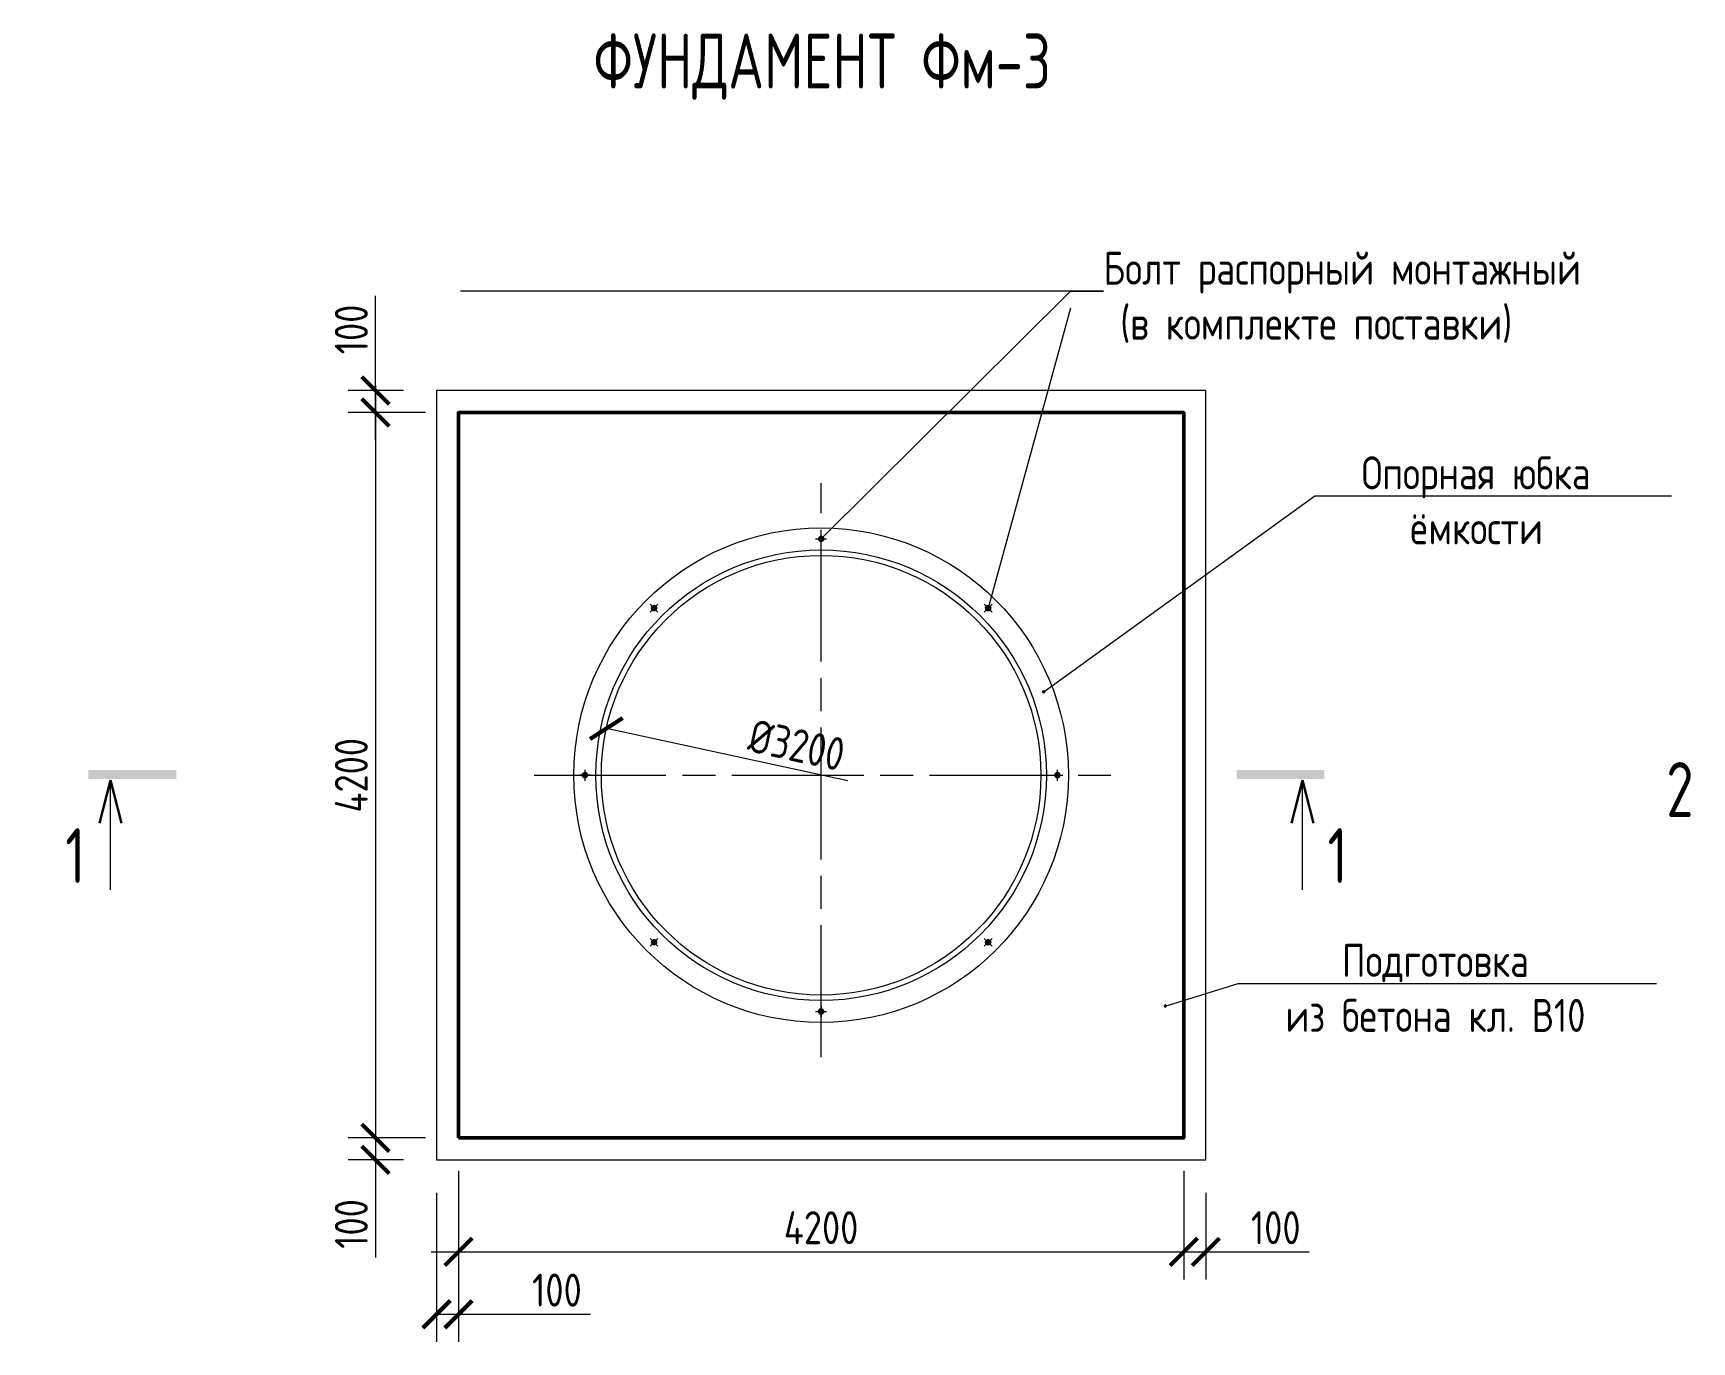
# Model space of a CAD drawing. Header units: millimetres. Extents: x -148017 to 581274, y 1637 to 41526.
# Drawn here: x 5227 to 20320, y 28897 to 40804 of the extents above; entities that cross this region are included whole.
import ezdxf
from ezdxf import colors
from ezdxf.entities.mleader import LeaderData, LeaderLine
from ezdxf.enums import TextEntityAlignment as Align
from ezdxf.lldxf.tags import DXFTag
from ezdxf.math import Vec2, Vec3

# ---------------------------------------------------------------- set-up
doc = ezdxf.new("R2010")
doc.units = ezdxf.units.MM
doc.linetypes.add('AM_ISO08W050', pattern=[18, 12, -1.5, 3, -1.5])
doc.styles.add('GOST 2.304', font='GOST_0.TTF')
tags = doc.linetypes.add('5-2', pattern=[3.5, 2.5, -1]).pattern_tags.tags
tags[6:7] = [DXFTag(74, 4), DXFTag(75, 0), DXFTag(340, '0'), DXFTag(46, 1.0), DXFTag(50, 0.0), DXFTag(44, 0.0), DXFTag(45, 0.0)]
tags[4:5] = [DXFTag(74, 4), DXFTag(75, 0), DXFTag(340, '0'), DXFTag(46, 1.0), DXFTag(50, 0.0), DXFTag(44, 0.0), DXFTag(45, 0.0)]
doc.dimstyles.new('м20', dxfattribs={"dimscale": 100, "dimtxt": 3, "dimasz": 2.5, "dimexe": 2.5, "dimexo": 3, "dimgap": 0.7, "dimtad": 1, "dimdec": 0, "dimlfac": 0.2, "dimtxsty": 'GOST 2.304', "dimblk": 'ARCHTICK', "dimcen": 2.5, "dimdle": 2.5, "dimclrd": 7, "dimclre": 7, "dimclrt": 256, "dimadec": 1, "dimazin": 0, "dimtfac": 1, "dimtdec": 0, "dimtmove": 0, "dimatfit": 3, "dimldrblk": 'NONE', "dimfxl": 1, "dimlwd": 20, "dimlwe": 20, "dimarcsym": 0})

# ---------------------------------------------------------------- blocks, each defined once
blk = doc.blocks.new('_ArchTick')
at = {"color": 0, "linetype": 'ByBlock', "const_width": 0.15}
blk.add_lwpolyline([(-0.5, -0.5), (0.5, 0.5)], dxfattribs=at)
blk = doc.blocks.new('*D54')
at = {"color": 7, "linetype": 'Continuous', "lineweight": 20, "transparency": 16777216}
for p, q in [((8342, 37552), (8342, 38414)), ((8597, 37552), (8092, 37552)), ((8342, 37102), (8342, 37552)), ((8797, 37352), (8092, 37352))]:
    blk.add_line(p, q, dxfattribs=at)
at = {"color": 7, "linetype": 'Continuous', "lineweight": 20, "transparency": 16777216, "xscale": 250, "yscale": 250, "zscale": 250}
for p, rotation in [((8342, 37552), 90), ((8342, 37352), 270)]:
    blk.add_blockref('_ArchTick', p, dxfattribs=dict(at, rotation=rotation))
at = {"linetype": 'Continuous', "lineweight": 20, "transparency": 16777216, "insert": (8122, 38108), "char_height": 300, "attachment_point": 5, "rotation": 90, "style": 'GOST 2.304'}
blk.add_mtext('100', dxfattribs=at)
blk = doc.blocks.new('_None')
blk = doc.blocks.new('*D55')
at = {"color": 7, "linetype": 'Continuous', "lineweight": 20, "transparency": 16777216}
for p, q in [((8797, 30752), (8092, 30752)), ((8342, 30752), (8342, 30302)), ((8597, 30552), (8092, 30552)), ((8342, 30552), (8342, 29663))]:
    blk.add_line(p, q, dxfattribs=at)
at = {"color": 7, "linetype": 'Continuous', "lineweight": 20, "transparency": 16777216, "xscale": 250, "yscale": 250, "zscale": 250}
for p, rotation in [((8342, 30752), 90), ((8342, 30552), 270)]:
    blk.add_blockref('_ArchTick', p, dxfattribs=dict(at, rotation=rotation))
at = {"color": 7, "linetype": 'Continuous', "lineweight": 20, "transparency": 16777216, "insert": (8122, 29969), "char_height": 300, "attachment_point": 5, "rotation": 90, "style": 'GOST 2.304'}
blk.add_mtext('100', dxfattribs=at)
blk = doc.blocks.new('*D56')
at = {"color": 7, "linetype": 'Continuous', "lineweight": 20, "transparency": 16777216}
for p, q in [((8342, 37602), (8342, 30502)), ((8797, 37352), (8092, 37352)), ((8797, 30752), (8092, 30752))]:
    blk.add_line(p, q, dxfattribs=at)
at = {"color": 7, "linetype": 'Continuous', "lineweight": 20, "transparency": 16777216, "xscale": 250, "yscale": 250, "zscale": 250}
for p, rotation in [((8342, 37352), 90), ((8342, 30752), 270)]:
    blk.add_blockref('_ArchTick', p, dxfattribs=dict(at, rotation=rotation))
at = {"color": 7, "linetype": 'Continuous', "lineweight": 20, "transparency": 16777216, "insert": (8122, 34052), "char_height": 300, "attachment_point": 5, "rotation": 90, "style": 'GOST 2.304'}
blk.add_mtext('4200', dxfattribs=at)
blk = doc.blocks.new('*D57')
at = {"color": 7, "linetype": 'Continuous', "lineweight": 20, "transparency": 16777216}
for p, q in [((9097, 30452), (9097, 28897)), ((8897, 30252), (8897, 28897)), ((8897, 29147), (9347, 29147)), ((9097, 29147), (10298, 29147))]:
    blk.add_line(p, q, dxfattribs=at)
at = {"color": 7, "linetype": 'Continuous', "lineweight": 20, "transparency": 16777216, "xscale": 250, "yscale": 250, "zscale": 250, "rotation": 180}
blk.add_blockref('_ArchTick', (8897, 29147), dxfattribs=at)
at = {"color": 7, "linetype": 'Continuous', "lineweight": 20, "transparency": 16777216, "xscale": 250, "yscale": 250, "zscale": 250}
blk.add_blockref('_ArchTick', (9097, 29147), dxfattribs=at)
at = {"color": 7, "linetype": 'Continuous', "lineweight": 20, "transparency": 16777216, "insert": (9993, 29367), "char_height": 300, "attachment_point": 5, "style": 'GOST 2.304'}
blk.add_mtext('100', dxfattribs=at)
blk = doc.blocks.new('*D58')
at = {"color": 7, "linetype": 'Continuous', "lineweight": 20, "transparency": 16777216}
for p, q in [((15697, 30452), (15697, 29465)), ((15897, 30252), (15897, 29465)), ((15697, 29715), (16147, 29715)), ((15897, 29715), (16839, 29715))]:
    blk.add_line(p, q, dxfattribs=at)
at = {"color": 7, "linetype": 'Continuous', "lineweight": 20, "transparency": 16777216, "xscale": 250, "yscale": 250, "zscale": 250, "rotation": 180}
blk.add_blockref('_ArchTick', (15697, 29715), dxfattribs=at)
at = {"color": 7, "linetype": 'Continuous', "lineweight": 20, "transparency": 16777216, "xscale": 250, "yscale": 250, "zscale": 250}
blk.add_blockref('_ArchTick', (15897, 29715), dxfattribs=at)
at = {"color": 7, "linetype": 'Continuous', "lineweight": 20, "transparency": 16777216, "insert": (16534, 29935), "char_height": 300, "attachment_point": 5, "style": 'GOST 2.304'}
blk.add_mtext('100', dxfattribs=at)
blk = doc.blocks.new('*D59')
at = {"color": 7, "linetype": 'Continuous', "lineweight": 20, "transparency": 16777216}
for p, q in [((9097, 30452), (9097, 29465)), ((15697, 30452), (15697, 29465)), ((8847, 29715), (15947, 29715))]:
    blk.add_line(p, q, dxfattribs=at)
at = {"color": 7, "linetype": 'Continuous', "lineweight": 20, "transparency": 16777216, "xscale": 250, "yscale": 250, "zscale": 250, "rotation": 180}
blk.add_blockref('_ArchTick', (9097, 29715), dxfattribs=at)
at = {"color": 7, "linetype": 'Continuous', "lineweight": 20, "transparency": 16777216, "xscale": 250, "yscale": 250, "zscale": 250}
blk.add_blockref('_ArchTick', (15697, 29715), dxfattribs=at)
at = {"color": 7, "linetype": 'Continuous', "lineweight": 20, "transparency": 16777216, "insert": (12397, 29935), "char_height": 300, "attachment_point": 5, "style": 'GOST 2.304'}
blk.add_mtext('4200', dxfattribs=at)
blk = doc.blocks.new('_Dot')
at = {"color": 0, "linetype": 'ByBlock', "lineweight": -2}
blk.add_line((-0.5, 0), (-1, 0), dxfattribs=at)
at = {"color": 0, "linetype": 'ByBlock', "const_width": 0.5}
blk.add_lwpolyline([(-0.25, 0, 1), (0.25, 0, 1)], format="xyb", close=True, dxfattribs=at)
blk = doc.blocks.new('*D74')
at = {"color": 7, "linetype": 'Continuous', "lineweight": 20, "transparency": 16777216}
blk.add_line((12639, 34000), (10443, 34477), dxfattribs=at)
at = {"color": 7, "linetype": 'Continuous', "lineweight": 20, "transparency": 16777216, "xscale": 250, "yscale": 250, "zscale": 250, "rotation": 167.7305021857896}
blk.add_blockref('_ArchTick', (10443, 34477), dxfattribs=at)
at = {"color": 7, "linetype": 'Continuous', "lineweight": 20, "transparency": 16777216, "insert": (12175, 34326), "char_height": 300, "attachment_point": 5, "rotation": 347.7305, "style": 'GOST 2.304'}
blk.add_mtext('%%C3200', dxfattribs=at)

msp = doc.modelspace()

# ---------------------------------------------------------------- hatches: boundary and pattern name
at = {"linetype": 'Continuous', "lineweight": 20}
h = msp.add_hatch(color=7, dxfattribs=at)
h.dxf.hatch_style = 1
h.paths.add_polyline_path([(5729.3, 34098.3), (5729.3, 34018.3), (6529.3, 34018.3), (6529.3, 34098.3)])
h = msp.add_hatch(color=7, dxfattribs=at)
h.dxf.hatch_style = 1
h.paths.add_polyline_path([(16977.7, 34098.3), (16977.7, 34018.3), (16177.7, 34018.3), (16177.7, 34098.3)])

# ---------------------------------------------------------------- linework, layer by layer
at = {"color": 7, "linetype": 'Continuous', "lineweight": 20}
for p, q in [((14665.8, 38302.7), (13917.3, 35572.5)), ((12397.1, 36152.2), (12397.1, 36252.2)), ((12347.1, 36202.2), (12447.1, 36202.2)), ((10912.1, 35607.8), (10841.4, 35537.1)), ((10912.1, 35537.1), (10841.4, 35607.8)), ((13882, 35607.8), (13952.7, 35537.1)), ((13882, 35537.1), (13952.7, 35607.8)), ((5929.3, 33007.9), (5929.3, 34007.9)), ((10297.1, 34052.2), (10197.1, 34052.2)), ((10247.1, 34102.2), (10247.1, 34002.2)), ((14497.1, 34052.2), (14597.1, 34052.2)), ((14547.1, 34002.2), (14547.1, 34102.2)), ((16777.7, 33007.9), (16777.7, 34007.9)), ((10912.1, 32496.6), (10841.4, 32567.3)), ((10912.1, 32567.3), (10841.4, 32496.6)), ((13882, 32496.6), (13952.7, 32567.3)), ((13882, 32567.3), (13952.7, 32496.6)), ((12347.1, 31902.2), (12447.1, 31902.2)), ((12397.1, 31952.2), (12397.1, 31852.2))]:
    msp.add_line(p, q, dxfattribs=at)
at = {"color": 7, "linetype": 'AM_ISO08W050', "lineweight": 20, "ltscale": 100}
for p, q in [((12397.1, 31486.3), (12397.1, 36710.9)), ((9784.8, 34052.2), (15044.6, 34052.2))]:
    msp.add_line(p, q, dxfattribs=at)
at = {"color": 7, "linetype": 'Continuous', "lineweight": 30}
for p, q in [((5929.3, 34007.9), (5829.3, 33615.7)), ((5929.3, 34007.9), (6029.3, 33615.7)), ((16777.7, 34007.9), (16677.7, 33615.7)), ((16777.7, 34007.9), (16877.7, 33615.7))]:
    msp.add_line(p, q, dxfattribs=at)
at = {"color": 7, "linetype": 'Continuous', "lineweight": 20}
msp.add_lwpolyline([(8897.1, 30552.2), (15897.1, 30552.2), (15897.1, 37552.2), (8897.1, 37552.2)], close=True, dxfattribs=at)
at = {"color": 7, "linetype": 'Continuous', "lineweight": 50}
msp.add_lwpolyline([(9097.1, 30752.2), (15697.1, 30752.2), (15697.1, 37352.2), (9097.1, 37352.2)], close=True, dxfattribs=at)
at = {"color": 7, "linetype": '5-2', "lineweight": 20, "ltscale": 100}
for radius in [2250, 2050, 2000]:
    msp.add_circle((12397.1, 34052.2), radius, dxfattribs=at)
at = {"color": 7, "linetype": 'Continuous', "lineweight": 30}
for centre in [(12397.1, 36202.2), (10876.8, 35572.5), (13917.3, 35572.5), (10247.1, 34052.2), (14547.1, 34052.2), (10876.8, 32531.9), (13917.3, 32531.9), (12397.1, 31902.2)]:
    msp.add_circle(centre, 20, dxfattribs=at)

# ---------------------------------------------------------------- texts
at = {"color": 7, "lineweight": 20, "style": 'GOST 2.304', "width": 0.9}
for s, p in [('ФУНДАМЕНТ Фм-3', (12407.2, 40300.6)), ('2', (20211.9, 33671.6)), ('1', (5610.1, 33070.6)), ('1', (17096.9, 33070.6))]:
    msp.add_text(s, height=500, dxfattribs=at).set_placement(p, align=Align.CENTER)

# ---------------------------------------------------------------- dimensions: what is measured, and where the dimension line sits
at = {"color": 7, "linetype": 'Continuous', "lineweight": 20}
dim = msp.add_linear_dim(base=(8341.7, 37552.2), p1=(9097.1, 37352.2), p2=(8897.1, 37552.2), angle=90, dimstyle='м20', override={"dimlfac": 0.5}, dxfattribs=at)
dim.commit()
dim.dimension.update_dxf_attribs({"geometry": '*D54', "text_midpoint": (8121.7, 38107.9)})
dim = msp.add_linear_dim(base=(8341.7, 30752.2), p1=(9097.1, 37352.2), p2=(9097.1, 30752.2), angle=90, text='4200', dimstyle='м20', override={"dimlfac": 0.5, "dimclrt": 7}, dxfattribs=at)
dim.commit()
dim.dimension.update_dxf_attribs({"geometry": '*D56', "text_midpoint": (8121.7, 34052.2)})
dim = msp.add_diameter_dim_2p(p1=(14351.4, 33627.2), p2=(10442.7, 34477.2), text='%%C3200', dimstyle='м20', override={"dimlfac": 0.5, "dimclrt": 7}, dxfattribs=at)
dim.commit()
dim.dimension.update_dxf_attribs({"geometry": '*D74', "text_midpoint": (12127.8, 34110.8), "dimtype": 163})
dim = msp.add_linear_dim(base=(8341.7, 30752.2), p1=(8897.1, 30552.2), p2=(9097.1, 30752.2), angle=90, dimstyle='м20', override={"dimlfac": 0.5, "dimclrt": 7}, dxfattribs=at)
dim.commit()
dim.dimension.update_dxf_attribs({"geometry": '*D55', "text_midpoint": (8341.7, 29969), "dimtype": 160})
for base, p1, p2, picture, middle in [((8897.1, 29146.6), (9097.1, 30752.2), (8897.1, 30552.2), '*D57', (9992.7, 29146.6)), ((15697.1, 29715.4), (15897.1, 30552.2), (15697.1, 30752.2), '*D58', (16533.5, 29715.4))]:
    dim = msp.add_linear_dim(base=base, p1=p1, p2=p2, dimstyle='м20', override={"dimlfac": 0.5, "dimclrt": 7}, dxfattribs=at)
    dim.commit()
    dim.dimension.update_dxf_attribs({"geometry": picture, "text_midpoint": middle, "dimtype": 160})
dim = msp.add_linear_dim(base=(15697.1, 29715.4), p1=(9097.1, 30752.2), p2=(15697.1, 30752.2), text='4200', dimstyle='м20', override={"dimlfac": 0.5, "dimclrt": 7}, dxfattribs=at)
dim.commit()
dim.dimension.update_dxf_attribs({"geometry": '*D59', "text_midpoint": (12397.1, 29935.4)})

# ---------------------------------------------------------------- leaders
ml = msp.add_multileader_mtext('Standard', dxfattribs=at)
ml.set_content('{\\C7;Болт распорный монтажный\\P (в комплекте поставки)}', color=84, style='GOST 2.304')
ml.set_leader_properties(linetype='Continuous', lineweight=20)
ml.set_arrow_properties(name='NONE')
ml.build(insert=Vec2(0, 0))
ml.multileader.update_dxf_attribs({"text_left_attachment_type": 6, "text_right_attachment_type": 6, "dogleg_length": 3, "arrow_head_size": 30, "scale": 100})
ctx = ml.context
ctx.base_point, ctx.scale, ctx.char_height, ctx.arrow_head_size, ctx.landing_gap_size, ctx.plane_origin = Vec3(14965.8, 38455.5), 100, 300, 30, 0, Vec3(12809.8, 37488.5)
ctx.left_attachment, ctx.right_attachment = 6, 6
notes = []
notes.append((ctx, [(0, (1, 1, 0), (14665.8, 38455.5), (1, 0), 300, [(0, [(12397.1, 36202.2)], 0, [])])]))
ctx.mtext.insert, ctx.mtext.width, ctx.mtext.defined_height, ctx.mtext.flow_direction = Vec3(14965.8, 38815.5), 5663.078, 1542.8, 5
ml = msp.add_multileader_mtext('Standard', dxfattribs=at)
ml.set_content('{\\C7;Опорная юбка\\Pёмкости}', color=84, style='GOST 2.304')
ml.set_leader_properties(linetype='Continuous', lineweight=20)
ml.set_arrow_properties(name='DOT')
ml.build(insert=Vec2(0, 0))
ml.multileader.update_dxf_attribs({"text_left_attachment_type": 6, "text_right_attachment_type": 6, "dogleg_length": 3, "arrow_head_size": 30, "scale": 100})
ctx = ml.context
ctx.base_point, ctx.scale, ctx.char_height, ctx.arrow_head_size, ctx.landing_gap_size, ctx.plane_origin = Vec3(17189.7, 36593.1), 100, 300, 30, 0, Vec3(11562.6, 31858.3)
ctx.left_attachment, ctx.right_attachment, ctx.text_align_type = 6, 6, 1
notes.append((ctx, [(0, (1, 1, 0), (16889.7, 36593.1), (1, 0), 300, [(0, [(14423.1, 34810.9)], 0, [])])]))
ctx.mtext.insert, ctx.mtext.alignment, ctx.mtext.flow_direction = Vec3(18357.4, 36953.1), 2, 5
ml = msp.add_multileader_mtext('Standard', dxfattribs=at)
ml.set_content('{\\C7;Подготовка\\Pиз бетона кл. В10}', color=84, style='GOST 2.304')
ml.set_leader_properties(linetype='Continuous', lineweight=20)
ml.set_arrow_properties(name='DOT')
ml.build(insert=Vec2(0, 0))
ml.multileader.update_dxf_attribs({"text_left_attachment_type": 6, "text_right_attachment_type": 6, "dogleg_length": 3, "arrow_head_size": 30, "scale": 100})
ctx = ml.context
ctx.base_point, ctx.scale, ctx.char_height, ctx.arrow_head_size, ctx.landing_gap_size, ctx.plane_origin = Vec3(16493.5, 32156.6), 100, 300, 30, 0, Vec3(14911.9, 32326.7)
ctx.left_attachment, ctx.right_attachment, ctx.text_align_type = 6, 6, 1
notes.append((ctx, [(0, (1, 1, 0), (16193.5, 32156.6), (1, 0), 300, [(0, [(15529.2, 31952.1)], 0, [])])]))
ctx.mtext.insert, ctx.mtext.alignment, ctx.mtext.flow_direction = Vec3(17987.4, 32516.6), 2, 5
ml = msp.add_multileader_mtext('Standard', dxfattribs=at)
ml.set_content('А', color=84, style='GOST 2.304')
ml.set_leader_properties(linetype='Continuous', lineweight=20)
ml.set_arrow_properties(name='NONE')
ml.build(insert=Vec2(0, 0))
ml.multileader.update_dxf_attribs({"text_left_attachment_type": 6, "text_right_attachment_type": 6, "dogleg_length": 3, "arrow_head_size": 30, "scale": 100})
ctx = ml.context
ctx.base_point, ctx.scale, ctx.char_height, ctx.arrow_head_size, ctx.landing_gap_size, ctx.plane_origin = Vec3(27919.2, 29838.4), 100, 500, 30, 0, Vec3(22168.9, 23703)
ctx.left_attachment, ctx.right_attachment, ctx.text_align_type = 6, 6, 1
notes.append((ctx, [(1, (1, 1, 0), (27619.2, 29838.4), (1, 0), 300, [(0, [(26604.7, 32121.9)], 0, [])])]))
ctx.mtext.insert, ctx.mtext.width, ctx.mtext.defined_height, ctx.mtext.alignment, ctx.mtext.flow_direction = Vec3(28076.7, 30438.4), 456.998, 939.3, 2, 5
for ctx, leaders in notes:
    for number, flags, end, landing, length, lines in leaders:
        leader = LeaderData()
        leader.index, (leader.has_last_leader_line, leader.has_dogleg_vector, leader.attachment_direction) = number, flags
        leader.last_leader_point, leader.dogleg_vector, leader.dogleg_length = Vec3(end), Vec3(landing), length
        for number, points, colour, breaks in lines:
            line = LeaderLine()
            line.index, line.vertices, line.color, line.breaks = number, Vec3.list(points), colors.encode_raw_color(colour), breaks
            leader.lines.append(line)
        ctx.leaders.append(leader)

doc.saveas('drawing.dxf')
